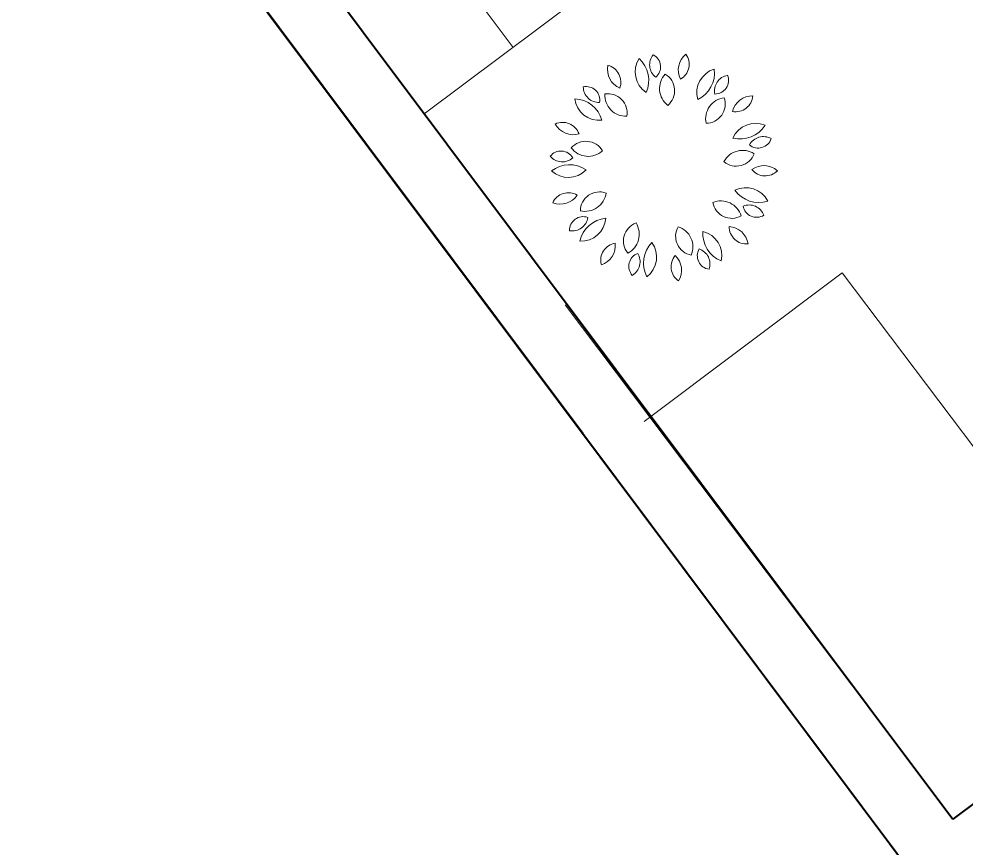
# Model space of a CAD drawing. Header units: millimetres. Extents: x 3491 to 3974, y 1583 to 1976.
# Drawn here: x 3933.962 to 3936.554, y 1965.042 to 1967.312 of the extents above; entities that cross this region are included whole.
import ezdxf

# ---------------------------------------------------------------- set-up
doc = ezdxf.new("R2010")
doc.units = ezdxf.units.MM
doc.layers.add('FURNITURE', color=220, linetype='Continuous', lineweight=5)
doc.layers.add('Muro1', color=162, linetype='Continuous', lineweight=40)
doc.styles.get("Standard").update_dxf_attribs({"font": 'arial.ttf'})

msp = doc.modelspace()

# ---------------------------------------------------------------- linework, layer by layer
at = {"layer": 'FURNITURE', "linetype": 'ByBlock'}
for p, q in [((3934.4551, 1968.384), (3935.3146, 1967.2346)), ((3935.0713, 1967.053), (3935.5518, 1967.4124)), ((3936.215, 1966.6174), (3935.6736, 1966.2103)), ((3937.0457, 1965.5148), (3936.215, 1966.6174)), ((3935.457, 1966.5293), (3936.5184, 1965.1205))]:
    msp.add_line(p, q, dxfattribs=at)
for centre, radius, start, end in [((3935.7167, 1967.1674), 0.068, 147.4499, 235.8474), ((3935.6056, 1967.1445), 0.0802, 335.398, 47.8993), ((3935.7312, 1967.1866), 0.0429, 140.2022, 232.1739), ((3935.6809, 1967.1812), 0.0372, 310.0524, 62.3237), ((3935.8225, 1967.1721), 0.0559, 128.4425, 206.4815), ((3935.7491, 1967.1884), 0.0474, 299.6049, 35.3191), ((3935.6289, 1967.1742), 0.0559, 168.4425, 246.4815), ((3935.5621, 1967.1395), 0.0474, 339.6049, 75.3191), ((3935.8854, 1967.1104), 0.068, 107.4499, 195.8474), ((3935.7856, 1967.1643), 0.0802, 295.398, 7.8993), ((3935.7736, 1967.1218), 0.0583, 137.2445, 232.0694), ((3935.704, 1967.1161), 0.0526, 309.9897, 59.3242), ((3935.9089, 1967.1158), 0.0429, 100.2022, 192.1739), ((3935.8669, 1967.1439), 0.0372, 270.0524, 22.3237), ((3935.5146, 1967.0901), 0.0372, 350.0524, 102.3237), ((3935.5495, 1967.1266), 0.0429, 180.2022, 272.1739), ((3935.5508, 1967.1025), 0.068, 187.4499, 275.8474), ((3935.4804, 1967.0136), 0.0802, 15.398, 87.8993), ((3935.6237, 1967.1042), 0.0583, 177.2445, 272.0694), ((3935.574, 1967.0551), 0.0526, 349.9897, 99.3242), ((3935.8997, 1967.0389), 0.0583, 97.2445, 192.0694), ((3935.8427, 1967.0793), 0.0526, 269.9897, 19.3242), ((3935.9695, 1967.0459), 0.0559, 88.4425, 166.4815), ((3935.9237, 1967.1057), 0.0474, 259.6049, 355.3191), ((3935.4503, 1966.9818), 0.0474, 19.6049, 115.3191), ((3935.4792, 1967.0513), 0.0559, 208.4425, 286.4815), ((3935.9781, 1966.9583), 0.068, 67.4499, 155.8474), ((3935.9362, 1967.0637), 0.0802, 255.398, 327.8993), ((3935.9995, 1966.9474), 0.0429, 60.2022, 152.1739), ((3935.5137, 1966.9248), 0.0526, 29.9897, 139.3242), ((3935.9854, 1966.9959), 0.0372, 230.0524, 342.3237), ((3935.4456, 1966.9135), 0.0372, 30.0524, 142.3237), ((3935.449, 1966.9639), 0.0429, 220.2022, 312.1739), ((3935.5202, 1966.9944), 0.0583, 217.2445, 312.0694), ((3935.9431, 1966.8943), 0.0583, 57.2445, 152.0694), ((3935.9254, 1966.9619), 0.0526, 229.9897, 339.3242), ((3935.4687, 1966.8329), 0.0802, 55.398, 127.8993), ((3936.001, 1966.8549), 0.0559, 48.4425, 126.4815), ((3935.4654, 1966.9462), 0.068, 227.4499, 315.8474), ((3936.0044, 1966.93), 0.0474, 219.6049, 315.3191), ((3935.466, 1966.7892), 0.0474, 59.6049, 155.3191), ((3935.5512, 1966.7863), 0.0526, 69.9897, 179.3242), ((3935.5114, 1966.8438), 0.0583, 257.2445, 352.0694), ((3935.9513, 1966.7823), 0.068, 27.4499, 115.8474), ((3935.987, 1966.8899), 0.0802, 215.398, 287.8993), ((3935.4435, 1966.861), 0.0559, 248.4425, 326.4815), ((3935.8833, 1966.7557), 0.0583, 17.2445, 112.0694), ((3935.9132, 1966.8189), 0.0526, 189.9897, 299.3242), ((3935.9607, 1966.7601), 0.0429, 20.2022, 112.1739), ((3935.9811, 1966.8063), 0.0372, 190.0524, 302.3237), ((3935.5064, 1966.7338), 0.0372, 70.0524, 182.3237), ((3935.4765, 1966.7746), 0.0429, 260.2022, 352.1739), ((3935.5004, 1966.7716), 0.068, 267.4499, 355.8474), ((3935.5758, 1966.6869), 0.0802, 95.398, 167.8993), ((3935.669, 1966.7042), 0.0526, 109.9897, 219.3242), ((3935.6016, 1966.7227), 0.0583, 297.2445, 32.0694), ((3935.812, 1966.7171), 0.0526, 149.9897, 259.3242), ((3935.7484, 1966.6879), 0.0583, 337.2445, 72.0694), ((3935.9141, 1966.7241), 0.0802, 175.398, 247.8993), ((3935.8176, 1966.6646), 0.068, 347.4499, 75.8474), ((3935.9533, 1966.7437), 0.0474, 179.6049, 275.3191), ((3935.9024, 1966.6882), 0.0559, 8.4425, 86.4815), ((3935.6019, 1966.6517), 0.0474, 99.6049, 195.3191), ((3935.5384, 1966.6922), 0.0559, 288.4425, 6.4815), ((3935.7517, 1966.6439), 0.0802, 135.398, 207.8993), ((3935.6395, 1966.6604), 0.068, 307.4499, 35.8474), ((3935.8559, 1966.6639), 0.0372, 150.0524, 262.3237), ((3935.8105, 1966.6416), 0.0429, 340.2022, 72.1739), ((3935.6684, 1966.6352), 0.0372, 110.0524, 222.3237), ((3935.6193, 1966.6473), 0.0429, 300.2022, 32.1739), ((3935.7943, 1966.6338), 0.0474, 139.6049, 235.3191), ((3935.7197, 1966.624), 0.0559, 328.4425, 46.4815)]:
    msp.add_arc(centre, radius, start, end, dxfattribs=at)
at = {"layer": 'Muro1'}
for points in [[(3938.6182, 1962.0145), (3933.9619, 1968.2402)], [(3935.5056, 1966.1767), (3933.9622, 1968.2404)], [(3939.2504, 1961.1692), (3933.9622, 1968.2404)], [(3934.212, 1968.2022), (3936.5184, 1965.1205)], [(3940.3211, 1967.964), (3936.5184, 1965.1205)]]:
    msp.add_lwpolyline(points, dxfattribs=at)

# ---------------------------------------------------------------- texts
at = {"layer": 'FURNITURE', "linetype": 'ByBlock', "text_generation_flag": 4, "width": 0.8, "flags": 9}
for tag, s in [('XSIZE', '4451'), ('YSIZE', '4437')]:
    msp.add_attdef(tag, (3935.7286, 1966.9063), s, height=0.000056, rotation=180, dxfattribs=at)

doc.saveas('drawing.dxf')
